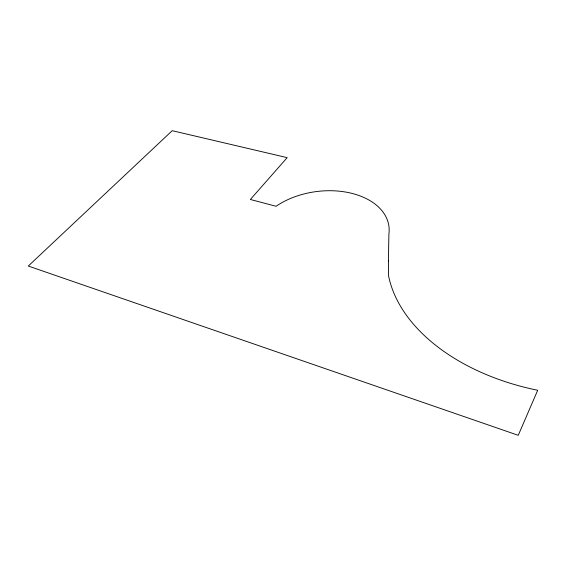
<?xml version="1.0" encoding="UTF-8"?>
<svg xmlns="http://www.w3.org/2000/svg" width="566" height="566" viewBox="0 0 566 566"><rect width="100%" height="100%" fill="white"/><g stroke="black" fill="none" stroke-linecap="round" stroke-linejoin="round"><path stroke-width="0.85" d="M388.418 261.096L388.467 275.359A190.593 123.112 6.5 0 0 537.7 390.264L518.251 435.311L28.3 266.034L172.213 130.689L287.174 157.645L250.363 199.487L276.088 206.265A67.616 43.9 -7.5 0 1 351.5 193.268A67.616 43.9 -7.5 0 1 388.899 234.006L388.418 261.096"/></g></svg>
